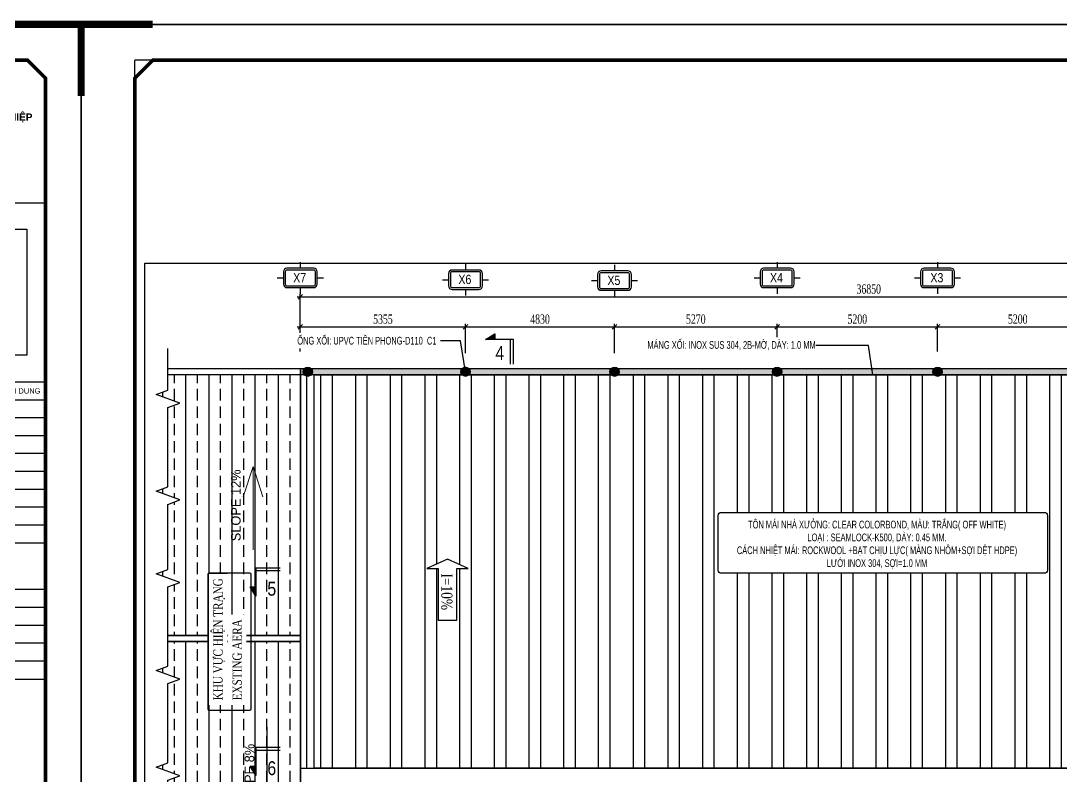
# Model space of a CAD drawing. Header units: inches. Extents: x 340055 to 349452, y -34649 to -30845.
# Drawn here: x 344159 to 344496.2, y -32006.1 to -31761.3 of the extents above; entities that cross this region are included whole.
import ezdxf
from ezdxf.enums import TextEntityAlignment as Align

# ---------------------------------------------------------------- set-up
doc = ezdxf.new("R2010")
doc.units = ezdxf.units.IN
doc.header["$MEASUREMENT"] = 0
for name, color, linetype in [('1', 1, 'Continuous'), ('2', 2, 'Continuous'), ('3', 3, 'Continuous'), ('7', 7, 'Continuous'), ('8', 8, 'Continuous'), ('CAUTAO', 7, 'Continuous'), ('flashing', 6, 'Continuous'), ('NET IN', 3, 'Continuous'), ('ROOFING', 4, 'Continuous'), ('XRF-A-RF PLAN$0$TL-Roof', 60, 'Continuous')]:
    doc.layers.add(name, color=color, linetype=linetype)
for name, color, linetype, lineweight in [('TL-TIILE BLOCK A2$0$TL-TITLE BLOCK - TEXT @ 1', 7, 'Continuous', 25), ('TL-TIILE BLOCK A2$0$TL-TITLE BLOCK 1', 7, 'Continuous', 50), ('TL-TIILE BLOCK A2$0$TL-TITLE BLOCK 2', 7, 'Continuous', 25), ('TL-TITLE BLOCK - TEXT', 7, 'Continuous', 25), ('XRF-A-RF PLAN$0$TL- Brick wall', 132, 'Continuous', 15)]:
    doc.layers.add(name, color=color, linetype=linetype, lineweight=lineweight)
doc.styles.add('hx2', font='')
doc.styles.add('ST1', font='times.ttf', dxfattribs={"width": 0.7})
doc.styles.add('ST1H', font='vnshxh.shx', dxfattribs={"width": 0.7})
doc.styles.add('ST3', font='times.ttf', dxfattribs={"width": 0.8})
doc.styles.add('TL-TIILE BLOCK A2$0$MEP-TEXT T.BLOCK 1', font='arial.ttf', dxfattribs={"height": 1.5})
doc.styles.add('TL-TIILE BLOCK A2$0$MEP-TEXT T.BLOCK 3', font='arial.ttf', dxfattribs={"height": 3})
doc.styles.add('vntimeh.shx', font='vntimeh.shx', dxfattribs={"width": 0.8, "bigfont": 'bigfont.shx'})
doc.styles.add('XRF-A-RF PLAN$0$VNH', font='', dxfattribs={"height": 150})
doc.styles.get('hx2').set_extended_font_data('.VnArial NarrowH')
doc.styles.get('XRF-A-RF PLAN$0$VNH').set_extended_font_data('.VnAvantH')
doc.dimstyles.new('100', dxfattribs={"dimtxt": 3, "dimasz": 1.5, "dimexe": 1, "dimexo": 0, "dimgap": 1, "dimtad": 1, "dimdec": 0, "dimlfac": 100, "dimzin": 0, "dimdsep": 46, "dimtxsty": 'ST1', "dimblk": 'OBLIQUE', "dimcen": 1, "dimdle": 1, "dimclrd": 8, "dimclre": 8, "dimclrt": 3, "dimadec": 0, "dimazin": 0, "dimtfac": 1, "dimtdec": 0, "dimtix": 1, "dimtmove": 1, "dimatfit": 3, "dimfxl": 0, "dimtolj": 1, "dimtzin": 0, "dimlwd": -1, "dimlwe": -1, "dimarcsym": 0})
doc.dimstyles.new('3', dxfattribs={"dimtxt": 3.5, "dimasz": 1.8, "dimexe": 1, "dimexo": 0, "dimgap": 1, "dimtad": 1, "dimdec": 0, "dimlfac": 3, "dimzin": 0, "dimdsep": 46, "dimtxsty": 'ST1H', "dimblk": 'OBLIQUE', "dimcen": 1, "dimdle": 1, "dimclrd": 8, "dimclre": 8, "dimclrt": 3, "dimadec": 0, "dimazin": 0, "dimtfac": 1, "dimtdec": 0, "dimtix": 1, "dimtofl": 0, "dimtmove": 1, "dimatfit": 3, "dimfxl": 0, "dimtolj": 1, "dimtzin": 0, "dimlwd": -1, "dimlwe": -1, "dimarcsym": 0})

# ---------------------------------------------------------------- blocks, each defined once
blk = doc.blocks.new('TENTRUC')
at = {"layer": '7'}
for p, q in [((0, 8.27), (0, 10.26)), ((-7.48, 5.13), (-5.48, 5.13)), ((5.48, 5.13), (7.48, 5.13)), ((0, 0), (0, 2))]:
    blk.add_line(p, q, dxfattribs=at)
blk.add_lwpolyline([(-4.36, 8.27), (4.36, 8.27, -0.414214), (5.48, 7.14), (5.48, 3.12, -0.414214), (4.36, 2), (-4.36, 2, -0.414214), (-5.48, 3.12), (-5.48, 7.14, -0.414214)], format="xyb", close=True, dxfattribs=at)
at = {"layer": '8', "ltscale": 15}
blk.add_lwpolyline([(-4.36, 7.68), (4.36, 7.68, -0.414214), (4.9, 7.14), (4.9, 3.12, -0.414214), (4.36, 2.58), (-4.36, 2.58, -0.414214), (-4.9, 3.12), (-4.9, 7.14, -0.414214)], format="xyb", close=True, dxfattribs=at)
at = {"layer": '3', "style": 'hx2'}
blk.add_attdef('TR', text='', height=2.9, dxfattribs=at).set_placement((-0.16, 3.83), align=Align.CENTER)
blk = doc.blocks.new('_Oblique')
at = {"color": 0, "linetype": 'ByBlock', "lineweight": -2}
blk.add_line((-0.5, -0.5), (0.5, 0.5), dxfattribs=at)
blk = doc.blocks.new('*D442')
at = {"color": 8, "linetype": 'Continuous', "transparency": 16777216}
for p, q in [((344248.59, -31860.51), (344304.14, -31860.51)), ((344249.59, -31868.48), (344249.59, -31859.51)), ((344303.14, -31869.04), (344303.14, -31859.51))]:
    blk.add_line(p, q, dxfattribs=at)
at = {"layer": 'Defpoints', "color": 0, "transparency": 16777216}
for p in [(344303.14, -31860.51), (344249.59, -31868.48), (344303.14, -31869.04)]:
    blk.add_point(p, dxfattribs=at)
at = {"color": 8, "transparency": 16777216, "xscale": 1.5, "yscale": 1.5, "zscale": 1.5, "rotation": 180}
blk.add_blockref('_Oblique', (344249.59, -31860.51), dxfattribs=at)
at = {"color": 8, "transparency": 16777216, "xscale": 1.5, "yscale": 1.5, "zscale": 1.5}
blk.add_blockref('_Oblique', (344303.14, -31860.51), dxfattribs=at)
at = {"color": 3, "transparency": 16777216, "insert": (344276.37, -31857.99), "char_height": 3, "attachment_point": 5, "style": 'ST1', "bg_fill": 3, "box_fill_scale": 1.25, "bg_fill_color": 256, "bg_fill_true_color": 13158600, "bg_fill_transparency": 0}
blk.add_mtext('\\A1;5355', dxfattribs=at)
blk = doc.blocks.new('*D443')
at = {"color": 8, "linetype": 'Continuous', "transparency": 16777216}
for p, q in [((344302.14, -31860.51), (344352.44, -31860.51)), ((344303.14, -31869.04), (344303.14, -31859.51)), ((344351.44, -31869.04), (344351.44, -31859.51))]:
    blk.add_line(p, q, dxfattribs=at)
at = {"layer": 'Defpoints', "color": 0, "transparency": 16777216}
for p in [(344351.44, -31860.51), (344303.14, -31869.04), (344351.44, -31869.04)]:
    blk.add_point(p, dxfattribs=at)
at = {"color": 8, "transparency": 16777216, "xscale": 1.5, "yscale": 1.5, "zscale": 1.5, "rotation": 180}
blk.add_blockref('_Oblique', (344303.14, -31860.51), dxfattribs=at)
at = {"color": 8, "transparency": 16777216, "xscale": 1.5, "yscale": 1.5, "zscale": 1.5}
blk.add_blockref('_Oblique', (344351.44, -31860.51), dxfattribs=at)
at = {"color": 3, "transparency": 16777216, "insert": (344327.29, -31857.99), "char_height": 3, "attachment_point": 5, "style": 'ST1', "bg_fill": 3, "box_fill_scale": 1.25, "bg_fill_color": 256, "bg_fill_true_color": 13158600, "bg_fill_transparency": 0}
blk.add_mtext('\\A1;4830', dxfattribs=at)
blk = doc.blocks.new('*D444')
at = {"color": 8, "linetype": 'Continuous', "transparency": 16777216}
for p, q in [((344350.44, -31860.51), (344405.14, -31860.51)), ((344351.44, -31869.04), (344351.44, -31859.51)), ((344404.14, -31868.48), (344404.14, -31859.51))]:
    blk.add_line(p, q, dxfattribs=at)
at = {"layer": 'Defpoints', "color": 0, "transparency": 16777216}
for p in [(344404.14, -31860.51), (344351.44, -31869.04), (344404.14, -31868.48)]:
    blk.add_point(p, dxfattribs=at)
at = {"color": 8, "transparency": 16777216, "xscale": 1.5, "yscale": 1.5, "zscale": 1.5, "rotation": 180}
blk.add_blockref('_Oblique', (344351.44, -31860.51), dxfattribs=at)
at = {"color": 8, "transparency": 16777216, "xscale": 1.5, "yscale": 1.5, "zscale": 1.5}
blk.add_blockref('_Oblique', (344404.14, -31860.51), dxfattribs=at)
at = {"color": 3, "transparency": 16777216, "insert": (344377.79, -31857.98), "char_height": 3, "attachment_point": 5, "style": 'ST1', "bg_fill": 3, "box_fill_scale": 1.25, "bg_fill_color": 256, "bg_fill_true_color": 13158600, "bg_fill_transparency": 0}
blk.add_mtext('\\A1;5270', dxfattribs=at)
blk = doc.blocks.new('*D445')
at = {"color": 8, "linetype": 'Continuous', "transparency": 16777216}
for p, q in [((344403.14, -31860.51), (344457.14, -31860.51)), ((344404.14, -31868.48), (344404.14, -31859.51)), ((344456.14, -31868.48), (344456.14, -31859.51))]:
    blk.add_line(p, q, dxfattribs=at)
at = {"layer": 'Defpoints', "color": 0, "transparency": 16777216}
for p in [(344456.14, -31860.51), (344404.14, -31868.48), (344456.14, -31868.48)]:
    blk.add_point(p, dxfattribs=at)
at = {"color": 8, "transparency": 16777216, "xscale": 1.5, "yscale": 1.5, "zscale": 1.5, "rotation": 180}
blk.add_blockref('_Oblique', (344404.14, -31860.51), dxfattribs=at)
at = {"color": 8, "transparency": 16777216, "xscale": 1.5, "yscale": 1.5, "zscale": 1.5}
blk.add_blockref('_Oblique', (344456.14, -31860.51), dxfattribs=at)
at = {"color": 3, "transparency": 16777216, "insert": (344430.14, -31857.99), "char_height": 3, "attachment_point": 5, "style": 'ST1', "bg_fill": 3, "box_fill_scale": 1.25, "bg_fill_color": 256, "bg_fill_true_color": 13158600, "bg_fill_transparency": 0}
blk.add_mtext('\\A1;5200', dxfattribs=at)
blk = doc.blocks.new('*D446')
at = {"color": 8, "linetype": 'Continuous', "transparency": 16777216}
for p, q in [((344455.14, -31860.51), (344509.14, -31860.51)), ((344456.14, -31868.48), (344456.14, -31859.51)), ((344508.14, -31868.48), (344508.14, -31859.51))]:
    blk.add_line(p, q, dxfattribs=at)
at = {"layer": 'Defpoints', "color": 0, "transparency": 16777216}
for p in [(344508.14, -31860.51), (344456.14, -31868.48), (344508.14, -31868.48)]:
    blk.add_point(p, dxfattribs=at)
at = {"color": 8, "transparency": 16777216, "xscale": 1.5, "yscale": 1.5, "zscale": 1.5, "rotation": 180}
blk.add_blockref('_Oblique', (344456.14, -31860.51), dxfattribs=at)
at = {"color": 8, "transparency": 16777216, "xscale": 1.5, "yscale": 1.5, "zscale": 1.5}
blk.add_blockref('_Oblique', (344508.14, -31860.51), dxfattribs=at)
at = {"color": 3, "transparency": 16777216, "insert": (344482.14, -31857.99), "char_height": 3, "attachment_point": 5, "style": 'ST1', "bg_fill": 3, "box_fill_scale": 1.25, "bg_fill_color": 256, "bg_fill_true_color": 13158600, "bg_fill_transparency": 0}
blk.add_mtext('\\A1;5200', dxfattribs=at)
blk = doc.blocks.new('*D449')
at = {"color": 8, "linetype": 'Continuous', "transparency": 16777216}
for p, q in [((344248.59, -31850.77), (344619.09, -31850.77)), ((344249.59, -31868.48), (344249.59, -31849.77)), ((344618.09, -31868.48), (344618.09, -31849.77))]:
    blk.add_line(p, q, dxfattribs=at)
at = {"layer": 'Defpoints', "color": 0, "transparency": 16777216}
for p in [(344618.09, -31850.77), (344249.59, -31868.48), (344618.09, -31868.48)]:
    blk.add_point(p, dxfattribs=at)
at = {"color": 8, "transparency": 16777216, "xscale": 1.5, "yscale": 1.5, "zscale": 1.5, "rotation": 180}
blk.add_blockref('_Oblique', (344249.59, -31850.77), dxfattribs=at)
at = {"color": 8, "transparency": 16777216, "xscale": 1.5, "yscale": 1.5, "zscale": 1.5}
blk.add_blockref('_Oblique', (344618.09, -31850.77), dxfattribs=at)
at = {"color": 3, "transparency": 16777216, "insert": (344433.84, -31848.24), "char_height": 3, "attachment_point": 5, "style": 'ST1', "bg_fill": 3, "box_fill_scale": 1.25, "bg_fill_color": 256, "bg_fill_true_color": 13158600, "bg_fill_transparency": 0}
blk.add_mtext('\\A1;36850', dxfattribs=at)
blk = doc.blocks.new('HT1')
at = {"layer": 'ROOFING'}
h = blk.add_hatch(dxfattribs=at)
h.set_pattern_fill('ANSI33', color=8, scale=30, angle=45, style=0)
h.paths.add_polyline_path([(324374.69, -38833.23), (324374.69, -38849.02), (324417.66, -38849.02), (324417.66, -38764.52), (324374.69, -38764.52), (324374.69, -38769.53), (324370.83, -38770.93), (324378.56, -38773.75), (324374.69, -38775.15), (324374.69, -38800.88), (324370.83, -38802.29), (324378.56, -38805.1), (324374.69, -38806.51), (324374.69, -38827.6), (324370.83, -38829.01), (324378.56, -38831.82)])
h = blk.add_hatch(dxfattribs=at)
h.set_pattern_fill('ANSI33', color=8, scale=30, angle=45, style=0)
h.paths.add_polyline_path([(324378.12, -38905.91), (324378.12, -38885.16), (324373.31, -38885.16), (324373.31, -38905.91)], flags=24)
h.paths.add_polyline_path([(324374.69, -38851.02), (324374.69, -38858.96), (324370.83, -38860.36), (324378.56, -38863.18), (324374.69, -38864.58), (324374.69, -38890.31), (324370.83, -38891.72), (324378.56, -38894.53), (324374.69, -38895.94), (324374.69, -38917.03), (324370.83, -38918.44), (324378.56, -38921.25), (324374.69, -38922.66), (324374.69, -38937.52), (324417.66, -38937.52), (324417.66, -38851.02)])
h = blk.add_hatch(dxfattribs=at)
h.set_pattern_fill('ANSI32', color=8, scale=30, angle=45, style=0)
h.paths.add_polyline_path([(324398.66, -39025.52), (324417.66, -39025.52), (324417.66, -38942.42), (324398.66, -38942.42)])
h.paths.add_polyline_path([(324370.54, -38994.05), (324370.54, -38973.3), (324365.73, -38973.3), (324365.73, -38994.05)], flags=24)
h.paths.add_polyline_path([(324374.69, -38942.42), (324374.69, -38948.39), (324370.83, -38949.79), (324378.56, -38952.61), (324374.69, -38954.01), (324374.69, -38979.74), (324370.83, -38981.15), (324378.56, -38983.96), (324374.69, -38985.37), (324374.69, -39006.46), (324370.83, -39007.87), (324378.56, -39010.68), (324374.69, -39012.09), (324374.69, -39025.53), (324388.66, -39025.52), (324388.66, -38942.42)])
h = blk.add_hatch(dxfattribs=at)
h.set_pattern_fill('CORK', color=8, scale=25, angle=90, style=0)
h.set_pattern_definition([(90, (0, 0), (-3.125, 2e-16), []), (225, (1.5625, 1.5625), (6.25, -6.25), [4.4194174, -4.4194174]), (225, (1.5625, 2.344), (6.25, -6.25), [4.4194174, -4.4194174]), (225, (1.5625, 3.125), (6.25, -6.25), [4.4194174, -4.4194174])])
h.paths.add_polyline_path([(324388.66, -38942.42), (324398.66, -38942.42), (324398.66, -39025.52), (324388.66, -39025.52)])
h = blk.add_hatch(dxfattribs=at)
h.set_pattern_fill('ANSI31', color=8, scale=30, angle=45, style=0)
h.paths.add_polyline_path([(324378.56, -39042.04), (324377.22, -39042.52), (324417.66, -39042.52), (324417.66, -39027.53), (324415.16, -39027.53), (324415.16, -39027.53), (324374.69, -39027.53), (324374.69, -39037.82), (324370.83, -39039.22)])
at = {"color": 8}
blk.add_lwpolyline([(324374.69, -38762.52), (324417.66, -38762.52), (324417.66, -38764.52), (324374.69, -38764.52)], dxfattribs=at)
at = {"layer": 'ROOFING', "color": 8}
for p, q in [((324417.66, -38762.53), (324417.66, -39027.52)), ((324417.66, -39025.52), (324417.66, -38764.52)), ((324374.69, -38849.02), (324417.66, -38849.02)), ((324417.66, -38849.02), (324374.69, -38849.02)), ((324374.69, -38851.02), (324417.66, -38851.02)), ((324417.66, -38851.02), (324374.69, -38851.02)), ((324417.66, -38937.52), (324417.66, -38851.02)), ((324406.71, -38878.74), (324406.71, -38905.84)), ((324419.66, -38898.02), (324419.66, -39027.52)), ((324374.69, -38937.52), (324417.66, -38937.52)), ((324374.69, -38937.52), (324417.66, -38937.52)), ((324374.69, -38942.42), (324417.66, -38942.42)), ((324417.66, -38942.42), (324374.69, -38942.42)), ((324417.66, -38942.42), (324374.69, -38942.42)), ((324374.69, -38942.42), (324417.66, -38942.42)), ((324417.66, -38942.42), (324417.66, -39025.52)), ((324417.66, -39025.52), (324417.66, -38942.42)), ((324385.53, -38971.27), (324382.32, -38981.19)), ((324385.53, -38998.37), (324385.53, -38971.27)), ((324385.53, -38971.27), (324388.75, -38981.19)), ((324417.66, -39025.52), (324374.69, -39025.53)), ((324419.66, -39027.52), (324374.69, -39027.53)), ((324418.42, -39027.52), (324374.69, -39027.53))]:
    blk.add_line(p, q, dxfattribs=at)
for points in [[(324374.69, -39056.41), (324374.69, -39055.59), (324374.69, -39055.59), (324374.69, -39055.59), (324374.69, -39043.44), (324378.56, -39042.04), (324370.83, -39039.22), (324374.69, -39037.82), (324374.69, -39024.24), (324374.69, -39024.24), (324374.69, -39024.24), (324374.69, -39012.09), (324378.56, -39010.68), (324370.83, -39007.87), (324374.69, -39006.46), (324374.69, -38996.63), (324374.69, -38985.37), (324378.56, -38983.96), (324370.83, -38981.15), (324374.69, -38979.74), (324374.69, -38966.16), (324374.69, -38966.16), (324374.69, -38966.16), (324374.69, -38954.01), (324378.56, -38952.61), (324370.83, -38949.79), (324374.69, -38948.39), (324374.69, -38934.81), (324374.69, -38934.81), (324374.69, -38934.81), (324374.69, -38922.66), (324378.56, -38921.25), (324370.83, -38918.44), (324374.69, -38917.03), (324374.69, -38907.2), (324374.69, -38895.94), (324378.56, -38894.53), (324370.83, -38891.72), (324374.69, -38890.31), (324374.69, -38876.73), (324374.69, -38876.73), (324374.69, -38876.73), (324374.69, -38864.58), (324378.56, -38863.18), (324370.83, -38860.36), (324374.69, -38858.96), (324374.69, -38845.38), (324374.69, -38845.38), (324374.69, -38845.38), (324374.69, -38833.23), (324378.56, -38831.82), (324370.83, -38829.01), (324374.69, -38827.6), (324374.69, -38817.77), (324374.69, -38806.51), (324378.56, -38805.1), (324370.83, -38802.29), (324374.69, -38800.88), (324374.69, -38787.3), (324374.69, -38787.3), (324374.69, -38787.3), (324374.69, -38775.15), (324378.56, -38773.75), (324370.83, -38770.93), (324374.69, -38769.53), (324374.69, -38755.95), (324374.69, -38755.95), (324374.69, -38755.95), (324374.69, -38755.95)], [(324374.69, -38849.02), (324417.66, -38849.02), (324417.66, -38851.02), (324374.69, -38851.02)], [(324374.69, -38937.52), (324417.66, -38937.52), (324417.66, -38942.42), (324374.69, -38942.42)], [(324374.69, -39027.53), (324417.66, -39027.53), (324417.66, -39042.52), (324377.22, -39042.52)]]:
    blk.add_lwpolyline(points, dxfattribs=at)
blk.add_lwpolyline([(324388.66, -38942.42), (324398.66, -38942.42), (324398.66, -39025.52), (324388.66, -39025.52)], close=True, dxfattribs=at)
at = {"layer": 'XRF-A-RF PLAN$0$TL- Brick wall', "color": 8, "lineweight": 0, "ltscale": 1e-09}
blk.add_line((324374.69, -38762.52), (324417.66, -38762.52), dxfattribs=at)
at = {"layer": 'XRF-A-RF PLAN$0$TL-Roof', "color": 8, "lineweight": 0, "ltscale": 1e-09}
for p, q in [((324374.69, -38764.52), (324417.66, -38764.52)), ((324402.28, -38794.21), (324399.07, -38804.12)), ((324402.28, -38821.3), (324402.28, -38794.21)), ((324402.28, -38794.21), (324405.49, -38804.12))]:
    blk.add_line(p, q, dxfattribs=at)
at = {"layer": 'XRF-A-RF PLAN$0$TL-Roof', "lineweight": 0, "ltscale": 1e-09}
blk.add_line((324398.66, -38942.42), (324388.66, -38942.42), dxfattribs=at)
at = {"color": 8, "style": 'XRF-A-RF PLAN$0$VNH'}
blk.add_text('slope 12%%%', height=3.1001, rotation=90, dxfattribs=at).set_placement((324398.24, -38818.47))
at = {"layer": 'ROOFING', "color": 8, "style": 'XRF-A-RF PLAN$0$VNH'}
for p in [(324402.68, -38905.11), (324381.5, -38993.25)]:
    blk.add_text('slope 8%%%', height=3.1, rotation=90, dxfattribs=at).set_placement(p)
blk = doc.blocks.new('MC')
at = {"layer": '2'}
h = blk.add_hatch(dxfattribs=at)
h.set_pattern_fill('ANSI31', color=256, style=0)
h.paths.add_polyline_path([(-113.47, 4283.2), (-115.93, 4283.2), (-113.47, 4279.14)])
for p, q in [((-102.86, 4291.26), (-113.47, 4291.26)), ((-113.47, 4291.26), (-113.47, 4279.14)), ((-102.86, 4290.02), (-113.47, 4290.02)), ((-113.47, 4279.14), (-115.93, 4283.2)), ((-115.93, 4283.2), (-113.47, 4283.2))]:
    blk.add_line(p, q, dxfattribs=at)
blk = doc.blocks.new('*U153')
at = {"layer": '2'}
h = blk.add_hatch(dxfattribs=at)
h.set_pattern_fill('ANSI31', color=256, scale=0.666667, angle=-90, style=0)
h.set_pattern_definition([(315, (-2846.55065, 14.311375), (0.058925565, 0.058925565), [])])
h.paths.add_polyline_path([(8.92, 89.96), (8.92, 91.6), (6.21, 89.96)])
for p, q in [((6.21, 89.96), (8.92, 91.6)), ((14.29, 89.96), (6.21, 89.96)), ((8.92, 91.6), (8.92, 89.96)), ((13.46, 82.88), (13.46, 89.96)), ((14.29, 82.88), (14.29, 89.96))]:
    blk.add_line(p, q, dxfattribs=at)
at = {"layer": '1', "xscale": -0.6666666666660603, "yscale": 0.6666666666660603, "zscale": 0.6666666666660603, "rotation": 270}
blk.add_blockref('MC', (-2846.55, -11.56), dxfattribs=at)
at = {"style": 'hx2'}
for tag, p in [('A', (10.34, 84.06)), ('B', (10.28, -85.27))]:
    blk.add_attdef(tag, text='', height=4, dxfattribs=at).set_placement(p, align=Align.CENTER)
blk = doc.blocks.new('*U105')
at = {"layer": '2'}
h = blk.add_hatch(dxfattribs=at)
h.set_pattern_fill('ANSI31', color=256, scale=0.666667, angle=-90, style=0)
h.set_pattern_definition([(315, (-2846.55065, 46.68258), (0.058925565, 0.058925565), [])])
h.paths.add_polyline_path([(8.92, 122.33), (8.92, 123.97), (6.21, 122.33)])
for p, q in [((6.21, 122.33), (8.92, 123.97)), ((8.92, 123.97), (8.92, 122.33)), ((14.29, 122.33), (6.21, 122.33)), ((13.46, 115.25), (13.46, 122.33)), ((14.29, 115.25), (14.29, 122.33))]:
    blk.add_line(p, q, dxfattribs=at)
at = {"style": 'hx2'}
for tag, p in [('A', (10.34, 116.43)), ('B', (10.28, -273.28))]:
    blk.add_attdef(tag, text='', height=4, dxfattribs=at).set_placement(p, align=Align.CENTER)
blk = doc.blocks.new('kt kien truc 1')
at = {"layer": 'Defpoints'}
for p in [(20, 410), (15, 405)]:
    blk.add_line(p, (15, 410), dxfattribs=at)
at = {"layer": 'Defpoints', "color": 8, "const_width": 2}
for points in [[(0, 400), (0, 420), (20, 420)], [(594, 400), (594, 420), (574, 420)]]:
    blk.add_lwpolyline(points, dxfattribs=at)
at = {"layer": 'Defpoints', "color": 8}
blk.add_lwpolyline([(0, 0), (594, 0), (594, 420), (0, 420)], close=True, dxfattribs=at)
at = {"layer": 'TL-TIILE BLOCK A2$0$TL-TITLE BLOCK 1', "const_width": 1}
blk.add_lwpolyline([(20, 10), (579, 10), (584, 15), (584, 405), (579, 410), (20, 410), (15, 405), (15, 15)], close=True, dxfattribs=at)
at = {"layer": 'TL-TIILE BLOCK A2$0$TL-TITLE BLOCK 2'}
for p, q in [((584, 370), (509, 370)), ((584, 320), (509, 320)), ((584, 320), (509, 320)), ((584, 315), (509, 315)), ((584, 310), (509, 310)), ((584, 305), (509, 305)), ((584, 300), (509, 300)), ((584, 295), (509, 295)), ((584, 290), (509, 290)), ((584, 285), (509, 285)), ((584, 280), (509, 280)), ((584, 275), (509, 275)), ((584, 262), (509, 262)), ((584, 257), (509, 257)), ((584, 252), (509, 252)), ((584, 247), (509, 247)), ((584, 242), (509, 242)), ((509, 237), (584, 237))]:
    blk.add_line(p, q, dxfattribs=at)
at = {"layer": 'TL-TITLE BLOCK - TEXT'}
blk.add_lwpolyline([(513.08, 362.74), (578.82, 362.74), (578.82, 327.57), (513.08, 327.57)], close=True, dxfattribs=at)
at = {"layer": 'TL-TIILE BLOCK A2$0$TL-TITLE BLOCK - TEXT @ 1', "attachment_point": 1}
for s, width, insert, char_height, style in [('\\pi0.50923;{\\fArial|b1|i0|c0|p34;MỞ RỘNG XƯỞNG SẢN XUẤT SƠN CÔNG NGHIỆP}', 68.8384, (511.72, 395.1), 2, 'TL-TIILE BLOCK A2$0$MEP-TEXT T.BLOCK 3'), ('REVISE CONTENT | NỘI DUNG', 37.618, (552.04, 318.29), 1.5, 'TL-TIILE BLOCK A2$0$MEP-TEXT T.BLOCK 1')]:
    blk.add_mtext_dynamic_manual_height_columns(s, width=width, gutter_width=15, heights=[0], dxfattribs=dict(at, insert=insert, char_height=char_height, style=style))

msp = doc.modelspace()

# ---------------------------------------------------------------- hatches: boundary and pattern name
at = {"true_color": 0xfa051e}
h = msp.add_hatch(color=1, dxfattribs=at)
edge = h.paths.add_edge_path()
edge.add_arc((344251.9978, -31875.0288), 1.499, 0, 360)
h = msp.add_hatch(color=1, dxfattribs=at)
edge = h.paths.add_edge_path()
edge.add_arc((344303.1405, -31875.0288), 1.499, 0, 360)
h = msp.add_hatch(color=1, dxfattribs=at)
edge = h.paths.add_edge_path()
edge.add_arc((344351.4405, -31875.0288), 1.499, 0, 360)
h = msp.add_hatch(color=1, dxfattribs=at)
edge = h.paths.add_edge_path()
edge.add_arc((344404.1407, -31875.0288), 1.499, 0, 360)
h = msp.add_hatch(color=1, dxfattribs=at)
edge = h.paths.add_edge_path()
edge.add_arc((344456.1407, -31875.0288), 1.499, 0, 360)
at = {"layer": 'flashing', "true_color": 0xfa051e}
h = msp.add_hatch(dxfattribs=at)
h.set_pattern_fill('DOTS', color=1, scale=10, angle=45, style=0)
h.set_pattern_definition([(45, (19831.9806, 6888.49644), (-0.2209708691, 0.6629126074), [0, -0.625])])
h.paths.add_polyline_path([(344249.642, -31874.0298), (344618.1409, -31874.0298), (344618.1409, -31876.0278), (344249.642, -31876.0278)])
at = {"layer": 'ROOFING'}
h = msp.add_hatch(dxfattribs=at)
h.set_pattern_fill('ANSI32', color=256, scale=30, angle=45, style=0)
h.set_pattern_definition([(90, (6587.53, 3803.194), (-11.25, 2e-15), []), (90, (6591.28, 3806.944), (-11.25, 2e-15), [])])
h.paths.add_polyline_path([(344613.7409, -32003.5278), (344613.7409, -31876.0278), (344561.2583, -31876.0278, -0.44739852), (344559.0231, -31876.0278), (344509.2583, -31876.0278, -0.44739852), (344507.0231, -31876.0278), (344457.2583, -31876.0278, -0.44739852), (344455.0231, -31876.0278), (344405.2583, -31876.0278, -0.44739852), (344403.0231, -31876.0278), (344352.5581, -31876.0278, -0.44739852), (344350.3229, -31876.0278), (344254.0419, -31876.0278), (344254.0419, -32003.5278)])
h.paths.add_polyline_path([(344555.615, -31955.5359), (344555.615, -31938.8394), (344551.865, -31938.8394), (344558.615, -31935.7622), (344565.346, -31938.8394), (344561.615, -31938.8394), (344561.615, -31955.5359)], flags=16)
h.paths.add_polyline_path([(344490.7842, -31940.363), (344386.0668, -31940.363, -0.41421356), (344385.0668, -31939.363), (344385.0668, -31921.605, -0.41421356), (344386.0668, -31920.605), (344490.7842, -31920.605, -0.41421356), (344491.7842, -31921.605), (344491.7842, -31939.363, -0.41421356)], flags=16)
h.paths.add_polyline_path([(344304.027, -31938.8394), (344300.296, -31938.8394), (344300.296, -31955.5359), (344294.296, -31955.5359), (344294.296, -31938.8394), (344290.546, -31938.8394), (344297.296, -31935.7622)], flags=16)
h.paths.add_polyline_path([(344386.9873, -31920.763), (344486.0706, -31920.763), (344486.0706, -31941.4177), (344386.9873, -31941.4177)], flags=24)
h.paths.add_polyline_path([(344561.0828, -31939.201), (344561.0828, -31953.481), (344555.6828, -31953.481), (344555.6828, -31939.201)], flags=8)
h.paths.add_polyline_path([(344299.7638, -31939.201), (344299.7638, -31953.481), (344294.3638, -31953.481), (344294.3638, -31939.201)], flags=8)

# ---------------------------------------------------------------- linework, layer by layer
at = {"color": 8}
msp.add_lwpolyline([(344199.1894, -31839.8483), (344768.5273, -31839.8483), (344768.5273, -32191.4281), (344199.1894, -32191.4281)], close=True, dxfattribs=at)
at = {"color": 1, "true_color": 0xfa051e}
for centre in [(344251.9978, -31875.0288), (344303.1405, -31875.0288), (344351.4405, -31875.0288), (344404.1407, -31875.0288), (344456.1407, -31875.0288)]:
    msp.add_circle(centre, 1.499, dxfattribs=at)
at = {"layer": 'CAUTAO', "color": 3}
msp.add_lwpolyline([(344297.296, -31935.7622), (344290.546, -31938.8394), (344294.296, -31938.8394), (344294.296, -31955.5359), (344300.296, -31955.5359), (344300.296, -31938.8394), (344304.027, -31938.8394), (344297.296, -31935.7622)], dxfattribs=at)
at = {"layer": 'flashing', "color": 1, "true_color": 0xfa051e}
msp.add_lwpolyline([(344249.642, -31874.0298), (344618.1409, -31874.0298), (344618.1409, -31876.0278), (344249.642, -31876.0278)], close=True, dxfattribs=at)
at = {"layer": 'flashing'}
for points in [[(344254.0419, -31876.0278), (344251.642, -31876.0278), (344251.642, -32003.5278), (344254.0419, -32003.5278)], [(344616.1409, -32009.5278), (344249.642, -32009.5278), (344249.642, -32003.5278), (344616.1409, -32003.5278)]]:
    msp.add_lwpolyline(points, close=True, dxfattribs=at)
at = {"layer": 'NET IN'}
msp.add_lwpolyline([(343489.7906, -31762.4377), (344178.5705, -31762.4377), (344178.5705, -32249.0382), (343489.7906, -32249.0382)], close=True, dxfattribs=at)

# ---------------------------------------------------------------- block references
ref = msp.add_blockref('*U105', (344372.7472, -32012.9188), dxfattribs=dict(xscale=1.125, yscale=1.125, zscale=1.125, rotation=90))
ref.add_attrib('A', '6', dxfattribs={"height": 4.5, "style": 'hx2'}).set_placement((344241.7673, -32001.2902), align=Align.TOP_RIGHT)
at = {"layer": '3', "xscale": 1.159562065285868, "yscale": 1.159562065285868, "zscale": 1.159562065285868}
msp.add_blockref('kt kien truc 1', (343489.7906, -32249.4537), dxfattribs=at)
at = {"layer": '3'}
ref = msp.add_blockref('TENTRUC', (344249.5905, -31839.5041), dxfattribs=dict(at, xscale=-1, rotation=180))
ref.add_attrib('TR', 'x7', dxfattribs={"layer": '0', "height": 3, "style": 'hx2'}).set_placement((344249.3742, -31846.0574), align=Align.CENTER)
ref = msp.add_blockref('TENTRUC', (344303.1405, -31840.0584), dxfattribs=dict(at, xscale=-1, rotation=180))
ref.add_attrib('TR', 'x6', dxfattribs={"layer": '0', "height": 3, "style": 'hx2'}).set_placement((344302.9242, -31846.6116), align=Align.CENTER)
ref = msp.add_blockref('TENTRUC', (344351.4405, -31840.3612), dxfattribs=dict(at, xscale=-1, rotation=180))
ref.add_attrib('TR', 'x5', dxfattribs={"layer": '0', "height": 3, "style": 'hx2'}).set_placement((344351.2242, -31846.9145), align=Align.CENTER)
ref = msp.add_blockref('TENTRUC', (344404.1407, -31839.5041), dxfattribs=dict(at, xscale=-1, rotation=180))
ref.add_attrib('TR', 'x4', dxfattribs={"layer": '0', "height": 3, "style": 'hx2'}).set_placement((344403.9244, -31846.0574), align=Align.CENTER)
ref = msp.add_blockref('TENTRUC', (344456.1407, -31839.5041), dxfattribs=dict(at, xscale=-1, rotation=180))
ref.add_attrib('TR', 'x3', dxfattribs={"layer": '0', "height": 3, "style": 'hx2'}).set_placement((344455.9244, -31846.0574), align=Align.CENTER)

# ---------------------------------------------------------------- texts
at = {"layer": 'CAUTAO', "color": 3, "insert": (344297.0638, -31946.341), "char_height": 3.6, "attachment_point": 5, "rotation": 270, "style": 'vntimeh.shx'}
msp.add_mtext('\\A1;i=10%', dxfattribs=at)

# ---------------------------------------------------------------- next in the draw order: texts
at = {"layer": '3', "insert": (344436.5289, -31931.0904), "char_height": 2.5, "attachment_point": 5, "style": 'ST1H', "bg_fill": 2}
msp.add_mtext('\\A1;t«n m¸i nhµ x\xadëng: CLEAR COLORBOND, mµu: tr¾ng( Off white) \\PLo¹i : SEAMLOCK-K500, dµy: 0.45 mm.\\PC¸CH NHIÖT M¸I: ROCKWOOL +B¹T CHÞU LùC( MµNG NH¤M+SîI DÖT HDPE)\\PL¦íI INOX 304, SîI=1.0 MM', dxfattribs=at)

# ---------------------------------------------------------------- next in the draw order: dimensions: what is measured, and where the dimension line sits
at = {"color": 8}
dim = msp.add_linear_dim(base=(344303.1405, -31860.5143), p1=(344249.5905, -31868.4809), p2=(344303.1405, -31869.0352), dimstyle='100', dxfattribs=at)
dim.commit()
dim.dimension.update_dxf_attribs({"geometry": '*D442', "text_midpoint": (344276.3655, -31857.9884)})

# ---------------------------------------------------------------- next in the draw order: linework, layer by layer
msp.add_lwpolyline([(344254.0419, -31876.0278), (344613.7409, -31876.0278), (344613.7409, -32003.5278), (344254.0419, -32003.5278)], close=True, dxfattribs=at)
at = {"color": 1, "true_color": 0xfa051e}
msp.add_lwpolyline([(344386.0668, -31920.605), (344490.7842, -31920.605, -0.41421356), (344491.7842, -31921.605), (344491.7842, -31939.363, -0.41421356), (344490.7842, -31940.363), (344386.0668, -31940.363, -0.41421356), (344385.0668, -31939.363), (344385.0668, -31921.605, -0.41421356)], format="xyb", close=True, dxfattribs=at)

# ---------------------------------------------------------------- next in the draw order: block references
ref = msp.add_blockref('*U105', (344372.7472, -31954.7413), dxfattribs=dict(xscale=1.125, yscale=1.125, zscale=1.125, rotation=90))
ref.add_attrib('A', '5', dxfattribs={"height": 4.5, "style": 'hx2'}).set_placement((344241.7673, -31943.1127), align=Align.TOP_RIGHT)

# ---------------------------------------------------------------- next in the draw order: dimensions: what is measured, and where the dimension line sits
at = {"color": 8}
dim = msp.add_linear_dim(base=(344351.4405, -31860.5143), p1=(344303.1405, -31869.0352), p2=(344351.4405, -31869.0352), dimstyle='100', dxfattribs=at)
dim.commit()
dim.dimension.update_dxf_attribs({"geometry": '*D443', "text_midpoint": (344327.2905, -31857.9884)})

# ---------------------------------------------------------------- next in the draw order: dimensions: what is measured, and where the dimension line sits
dim = msp.add_linear_dim(base=(344404.1407, -31860.5143), p1=(344351.4405, -31869.0352), p2=(344404.1407, -31868.4809), dimstyle='100', dxfattribs=at)
dim.commit()
dim.dimension.update_dxf_attribs({"geometry": '*D444', "text_midpoint": (344377.7906, -31857.984)})

# ---------------------------------------------------------------- next in the draw order: dimensions: what is measured, and where the dimension line sits
dim = msp.add_linear_dim(base=(344456.1407, -31860.5143), p1=(344404.1407, -31868.4809), p2=(344456.1407, -31868.4809), dimstyle='100', dxfattribs=at)
dim.commit()
dim.dimension.update_dxf_attribs({"geometry": '*D445', "text_midpoint": (344430.1407, -31857.9884)})

# ---------------------------------------------------------------- next in the draw order: dimensions: what is measured, and where the dimension line sits
dim = msp.add_linear_dim(base=(344508.1407, -31860.5143), p1=(344456.1407, -31868.4809), p2=(344508.1407, -31868.4809), dimstyle='100', dxfattribs=at)
dim.commit()
dim.dimension.update_dxf_attribs({"geometry": '*D446', "text_midpoint": (344482.1407, -31857.9884)})

# ---------------------------------------------------------------- next in the draw order: dimensions: what is measured, and where the dimension line sits
dim = msp.add_linear_dim(base=(344618.0908, -31850.769), p1=(344249.5905, -31868.4809), p2=(344618.0908, -31868.4809), dimstyle='100', dxfattribs=at)
dim.commit()
dim.dimension.update_dxf_attribs({"geometry": '*D449', "text_midpoint": (344433.8407, -31848.2431)})

# ---------------------------------------------------------------- next in the draw order: block references
at = {"xscale": 1.125, "yscale": 1.125, "zscale": 1.125}
msp.add_blockref('*U153', (344302.5974, -31965.77), dxfattribs=at).add_auto_attribs({'B': '4', 'A': '4'})
at = {"color": 8}
msp.add_blockref('HT1', (19831.9806, 6888.4964), dxfattribs=at)

# ---------------------------------------------------------------- next in the draw order: texts
at = {"layer": '3', "insert": (344416.6478, -31866.5662), "char_height": 2.5, "attachment_point": 6, "style": 'ST1H', "bg_fill": 2}
msp.add_mtext('\\A1;m¸ng xèi: inox sus 304, 2b-mê, dµy: 1.0 mm', dxfattribs=at)

# ---------------------------------------------------------------- next in the draw order: leaders
at = {"color": 9}
msp.add_leader([(344303.1405, -31875.0288), (344301.4569, -31864.9832), (344293.7271, -31864.9832)], dimstyle='3', override={"dimgap": 1, "dimtad": 0}, dxfattribs=at)

# ---------------------------------------------------------------- next in the draw order: texts
at = {"color": 1, "true_color": 0xfa051e, "insert": (344293.7271, -31864.9832), "char_height": 2.5, "attachment_point": 6, "style": 'ST1H', "bg_fill": 2}
msp.add_mtext('\\A1;èng xèi: Upvc tiÒn phong-d110  c1', dxfattribs=at)
at = {"layer": '3', "insert": (344223.2681, -31981.534), "char_height": 3, "attachment_point": 4, "rotation": 90, "style": 'ST3', "bg_fill": 2}
msp.add_mtext('\\A1;KHU VỰC HIỆN TRẠNG', dxfattribs=at)

# ---------------------------------------------------------------- next in the draw order: leaders
at = {"color": 9}
msp.add_leader([(344435.1368, -31876.0278), (344433.7264, -31866.5662), (344416.6478, -31866.5662)], dimstyle='3', override={"dimgap": 1, "dimtad": 0}, dxfattribs=at)

# ---------------------------------------------------------------- next in the draw order: linework, layer by layer
at = {"color": 1, "true_color": 0xfa051e}
msp.add_lwpolyline([(344219.6899, -31984.3893), (344219.6899, -31940.6663, -0.41421356), (344220.1899, -31940.1663), (344233.0857, -31940.1663, -0.41421356), (344233.5857, -31940.6663), (344233.5857, -31984.3893, -0.41421356), (344233.0857, -31984.8893), (344220.1899, -31984.8893, -0.41421356)], format="xyb", close=True, dxfattribs=at)

# ---------------------------------------------------------------- next in the draw order: texts
at = {"layer": '3', "insert": (344229.1405, -31981.534), "char_height": 3, "attachment_point": 4, "rotation": 90, "style": 'ST3', "bg_fill": 2}
msp.add_mtext('\\A1;EXSTING AERA', dxfattribs=at)

# ---------------------------------------------------------------- next in the draw order: linework, layer by layer
at = {"layer": 'NET IN'}
msp.add_lwpolyline([(344178.5705, -31762.4377), (344867.3504, -31762.4377), (344867.3504, -32249.0382), (344178.5705, -32249.0382)], close=True, dxfattribs=at)

# ---------------------------------------------------------------- next in the draw order: block references
at = {"layer": '3', "xscale": 1.159562065285868, "yscale": 1.159562065285868, "zscale": 1.159562065285868}
msp.add_blockref('kt kien truc 1', (344178.5705, -32249.4537), dxfattribs=at)

doc.saveas('drawing.dxf')
